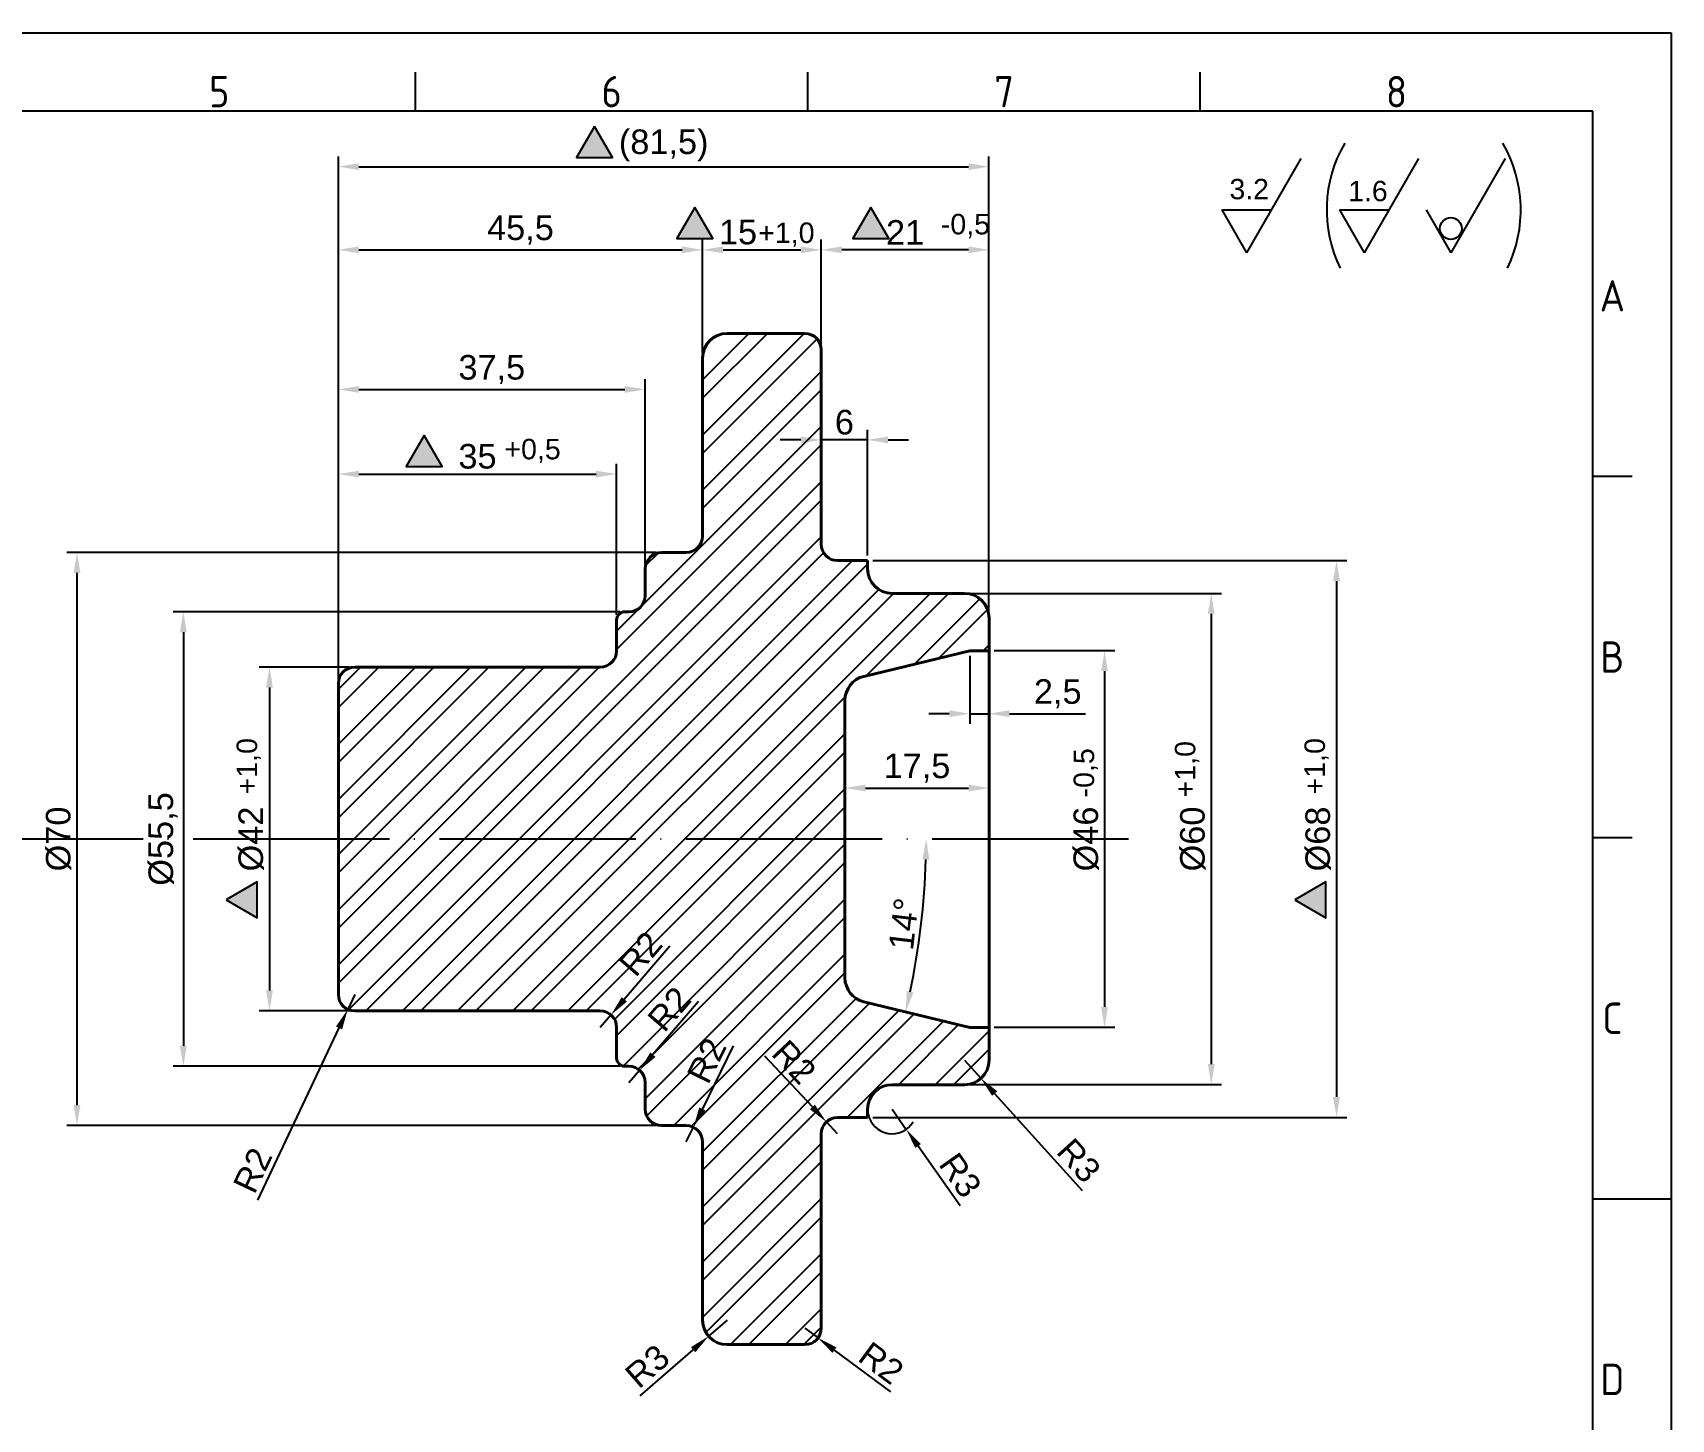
# Model space of a CAD drawing. Header units: millimetres. Extents: x 2452 to 2855, y 1106 to 1391.
# Drawn here: x 2654.5 to 2854.7, y 1222 to 1391.3 of the extents above; entities that cross this region are included whole.
import ezdxf
from ezdxf.enums import TextEntityAlignment as Align

# ---------------------------------------------------------------- set-up
doc = ezdxf.new("R2010")
doc.units = ezdxf.units.MM
doc.linetypes.add('ACAD_ISO04W100', pattern=[30, 24, -3, 0, -3])
doc.linetypes.add('ACAD_ISO05W100', pattern=[33, 24, -3, 0, -3, 0, -3])
for name, color, linetype, lineweight in [('AM_0', 7, 'Continuous', 40), ('AM_4', 1, 'ACAD_ISO04W100', 25), ('AM_5', 3, 'Continuous', 25), ('AM_BOR', 2, 'ACAD_ISO05W100', 35)]:
    doc.layers.add(name, color=color, linetype=linetype, lineweight=lineweight)
doc.styles.add('ACISOTS', font='isocp.shx', dxfattribs={"height": 1})
doc.styles.get("Standard").update_dxf_attribs({"font": 'arial.ttf'})
doc.dimstyles.new('ISO-25', dxfattribs={"dimtxt": 3, "dimasz": 2.5, "dimexe": 1.25, "dimexo": 0.625, "dimtad": 1, "dimtxsty": 'Standard', "dimcen": 2.5, "dimadec": 0, "dimazin": 0, "dimtfac": 1, "dimtmove": 0, "dimatfit": 3, "dimfxl": 1, "dimarcsym": 0})

# ---------------------------------------------------------------- blocks, each defined once
blk = doc.blocks.new('A3 ZTL')
for p, q in [((401.17, 280.82), (19.57, 280.82)), ((401.17, 9.78), (401.17, 280.82))]:
    blk.add_line(p, q)
at = {"layer": 'AM_BOR', "color": 135, "linetype": 'Continuous', "lineweight": 25}
for p, q in [((0, 290.61), (410.96, 290.61)), ((410.96, 290.61), (410.96, 0))]:
    blk.add_line(p, q, dxfattribs=at)
at = {"layer": 'AM_BOR', "color": 135, "lineweight": 25}
for p, q in [((254.4, 280.82), (254.4, 285.71)), ((303.33, 280.82), (303.33, 285.71)), ((352.25, 280.82), (352.25, 285.71)), ((406.07, 235.32), (401.17, 235.32)), ((406.07, 190.31), (401.17, 190.31)), ((401.17, 145.3), (410.96, 145.3))]:
    blk.add_line(p, q, dxfattribs=at)
at = {"layer": 'AM_BOR', "color": 135, "lineweight": 25, "style": 'ACISOTS'}
for s, p in [('5', (229.94, 283.27)), ('6', (278.86, 283.27)), ('7', (327.79, 283.27)), ('8', (376.71, 283.27)), ('A', (403.62, 257.83)), ('B', (403.62, 212.82)), ('C', (403.62, 167.81)), ('D', (403.62, 122.8))]:
    blk.add_text(s, height=3.91, dxfattribs=at).set_placement(p, align=Align.MIDDLE)
blk = doc.blocks.new('*D11')
at = {"layer": 'AM_5', "color": 0, "lineweight": -2, "transparency": 16777216}
for p, q in [((2693.26, 1313.86), (2682.22, 1313.86)), ((2683.47, 1311.36), (2683.47, 1274.36)), ((2693.26, 1271.86), (2682.22, 1271.86))]:
    blk.add_line(p, q, dxfattribs=at)
at = {"layer": 'AM_5', "color": 0, "transparency": 16777216}
for points in [[(2683.05, 1311.36), (2683.88, 1311.36), (2683.47, 1313.86)], [(2683.05, 1274.36), (2683.88, 1274.36), (2683.47, 1271.86)]]:
    blk.add_solid(points, dxfattribs=at)
at = {"layer": 'Defpoints', "color": 0, "transparency": 16777216}
for p in [(2693.88, 1313.86), (2683.47, 1271.86), (2693.88, 1271.86)]:
    blk.add_point(p, dxfattribs=at)
at = {"layer": 'AM_5', "color": 0, "transparency": 16777216, "insert": (2681.23, 1292.86), "char_height": 3, "attachment_point": 5, "rotation": 90}
blk.add_mtext('%%c42', dxfattribs=at)
blk = doc.blocks.new('*D12')
at = {"layer": 'AM_5', "color": 0, "lineweight": -2, "transparency": 16777216}
for p, q in [((2726.26, 1320.61), (2671.69, 1320.61)), ((2672.94, 1318.11), (2672.94, 1267.61)), ((2726.26, 1265.11), (2671.69, 1265.11))]:
    blk.add_line(p, q, dxfattribs=at)
at = {"layer": 'AM_5', "color": 0, "transparency": 16777216}
for points in [[(2672.52, 1318.11), (2673.36, 1318.11), (2672.94, 1320.61)], [(2672.52, 1267.61), (2673.36, 1267.61), (2672.94, 1265.11)]]:
    blk.add_solid(points, dxfattribs=at)
at = {"layer": 'Defpoints', "color": 0, "transparency": 16777216}
for p in [(2726.88, 1320.61), (2672.94, 1265.11), (2726.88, 1265.11)]:
    blk.add_point(p, dxfattribs=at)
at = {"layer": 'AM_5', "color": 0, "transparency": 16777216, "insert": (2670.46, 1292.86), "char_height": 3, "attachment_point": 5, "rotation": 90}
blk.add_mtext('%%c55,5', dxfattribs=at)
blk = doc.blocks.new('*D13')
at = {"layer": 'AM_5', "color": 0, "lineweight": -2, "transparency": 16777216}
for p, q in [((2730.76, 1327.86), (2658.69, 1327.86)), ((2659.94, 1325.36), (2659.94, 1260.36)), ((2730.76, 1257.86), (2658.69, 1257.86))]:
    blk.add_line(p, q, dxfattribs=at)
at = {"layer": 'AM_5', "color": 0, "transparency": 16777216}
for points in [[(2659.53, 1325.36), (2660.36, 1325.36), (2659.94, 1327.86)], [(2659.53, 1260.36), (2660.36, 1260.36), (2659.94, 1257.86)]]:
    blk.add_solid(points, dxfattribs=at)
at = {"layer": 'Defpoints', "color": 0, "transparency": 16777216}
for p in [(2731.38, 1327.86), (2659.94, 1257.86), (2731.38, 1257.86)]:
    blk.add_point(p, dxfattribs=at)
at = {"layer": 'AM_5', "color": 0, "transparency": 16777216, "insert": (2657.7, 1292.86), "char_height": 3, "attachment_point": 5, "rotation": 90}
blk.add_mtext('%%c70', dxfattribs=at)
blk = doc.blocks.new('*D14')
at = {"layer": 'AM_5', "color": 0, "lineweight": -2, "transparency": 16777216}
for p, q in [((2772.01, 1315.86), (2786.75, 1315.86)), ((2785.5, 1313.36), (2785.5, 1272.36)), ((2772.01, 1269.86), (2786.75, 1269.86))]:
    blk.add_line(p, q, dxfattribs=at)
at = {"layer": 'AM_5', "color": 0, "transparency": 16777216}
for points in [[(2785.08, 1313.36), (2785.91, 1313.36), (2785.5, 1315.86)], [(2785.08, 1272.36), (2785.91, 1272.36), (2785.5, 1269.86)]]:
    blk.add_solid(points, dxfattribs=at)
at = {"layer": 'Defpoints', "color": 0, "transparency": 16777216}
for p in [(2771.38, 1315.86), (2771.38, 1269.86), (2785.5, 1269.86)]:
    blk.add_point(p, dxfattribs=at)
at = {"layer": 'AM_5', "color": 0, "transparency": 16777216, "insert": (2783.26, 1292.86), "char_height": 3, "attachment_point": 5, "rotation": 90}
blk.add_mtext('%%c46', dxfattribs=at)
blk = doc.blocks.new('*D15')
at = {"layer": 'AM_5', "color": 0, "lineweight": -2, "transparency": 16777216}
for p, q in [((2769.01, 1322.86), (2799.78, 1322.86)), ((2798.53, 1320.36), (2798.53, 1265.36)), ((2769.01, 1262.86), (2799.78, 1262.86))]:
    blk.add_line(p, q, dxfattribs=at)
at = {"layer": 'AM_5', "color": 0, "transparency": 16777216}
for points in [[(2798.12, 1320.36), (2798.95, 1320.36), (2798.53, 1322.86)], [(2798.12, 1265.36), (2798.95, 1265.36), (2798.53, 1262.86)]]:
    blk.add_solid(points, dxfattribs=at)
at = {"layer": 'Defpoints', "color": 0, "transparency": 16777216}
for p in [(2768.38, 1322.86), (2768.38, 1262.86), (2798.53, 1262.86)]:
    blk.add_point(p, dxfattribs=at)
at = {"layer": 'AM_5', "color": 0, "transparency": 16777216, "insert": (2796.29, 1292.86), "char_height": 3, "attachment_point": 5, "rotation": 90}
blk.add_mtext('%%C60', dxfattribs=at)
blk = doc.blocks.new('*D16')
at = {"layer": 'AM_5', "color": 0, "lineweight": -2, "transparency": 16777216}
for p, q in [((2757.17, 1326.86), (2815.09, 1326.86)), ((2813.84, 1324.36), (2813.84, 1261.36)), ((2757.17, 1258.86), (2815.09, 1258.86))]:
    blk.add_line(p, q, dxfattribs=at)
at = {"layer": 'AM_5', "color": 0, "transparency": 16777216}
for points in [[(2813.42, 1324.36), (2814.26, 1324.36), (2813.84, 1326.86)], [(2813.42, 1261.36), (2814.26, 1261.36), (2813.84, 1258.86)]]:
    blk.add_solid(points, dxfattribs=at)
at = {"layer": 'Defpoints', "color": 0, "transparency": 16777216}
for p in [(2756.54, 1326.86), (2756.54, 1258.86), (2813.84, 1258.86)]:
    blk.add_point(p, dxfattribs=at)
at = {"layer": 'AM_5', "color": 0, "transparency": 16777216, "insert": (2811.6, 1292.86), "char_height": 3, "attachment_point": 5, "rotation": 90}
blk.add_mtext('%%c68', dxfattribs=at)
blk = doc.blocks.new('*D17')
at = {"layer": 'AM_5', "color": 0, "lineweight": -2, "transparency": 16777216}
for p, q in [((2750.88, 1353.23), (2750.88, 1366.06)), ((2771.38, 1320.48), (2771.38, 1366.06)), ((2768.88, 1364.81), (2753.38, 1364.81))]:
    blk.add_line(p, q, dxfattribs=at)
at = {"layer": 'AM_5', "color": 0, "transparency": 16777216}
for points in [[(2753.38, 1365.23), (2753.38, 1364.4), (2750.88, 1364.81)], [(2768.88, 1365.23), (2768.88, 1364.4), (2771.38, 1364.81)]]:
    blk.add_solid(points, dxfattribs=at)
at = {"layer": 'Defpoints', "color": 0, "transparency": 16777216}
for p in [(2750.88, 1364.81), (2750.88, 1352.61), (2771.38, 1319.86)]:
    blk.add_point(p, dxfattribs=at)
at = {"layer": 'AM_5', "color": 0, "transparency": 16777216, "insert": (2761.13, 1366.94), "char_height": 3, "attachment_point": 5}
blk.add_mtext('21', dxfattribs=at)
blk = doc.blocks.new('*D18')
at = {"layer": 'AM_5', "color": 0, "lineweight": -2, "transparency": 16777216}
for p, q in [((2748.38, 1341.6), (2745.88, 1341.6)), ((2750.88, 1342.22), (2750.88, 1342.85)), ((2756.54, 1341.6), (2750.88, 1341.6)), ((2756.54, 1327.48), (2756.54, 1342.85)), ((2759.04, 1341.6), (2761.54, 1341.6))]:
    blk.add_line(p, q, dxfattribs=at)
at = {"layer": 'AM_5', "color": 0, "transparency": 16777216}
for points in [[(2748.38, 1342.01), (2748.38, 1341.18), (2750.88, 1341.6)], [(2759.04, 1342.01), (2759.04, 1341.18), (2756.54, 1341.6)]]:
    blk.add_solid(points, dxfattribs=at)
at = {"layer": 'Defpoints', "color": 0, "transparency": 16777216}
for p in [(2750.88, 1341.6), (2750.88, 1341.6), (2756.54, 1326.86)]:
    blk.add_point(p, dxfattribs=at)
at = {"layer": 'AM_5', "color": 0, "transparency": 16777216, "insert": (2753.71, 1343.75), "char_height": 3, "attachment_point": 5}
blk.add_mtext('6', dxfattribs=at)
blk = doc.blocks.new('*D19')
at = {"layer": 'AM_5', "color": 0, "lineweight": -2, "transparency": 16777216}
for p, q in [((2736.38, 1352.23), (2736.38, 1366.06)), ((2750.88, 1353.86), (2750.88, 1366.06)), ((2738.88, 1364.81), (2748.38, 1364.81))]:
    blk.add_line(p, q, dxfattribs=at)
at = {"layer": 'AM_5', "color": 0, "transparency": 16777216}
for points in [[(2738.88, 1365.23), (2738.88, 1364.4), (2736.38, 1364.81)], [(2748.38, 1365.23), (2748.38, 1364.4), (2750.88, 1364.81)]]:
    blk.add_solid(points, dxfattribs=at)
at = {"layer": 'Defpoints', "color": 0, "transparency": 16777216}
for p in [(2750.88, 1364.81), (2736.38, 1351.61), (2750.88, 1353.23)]:
    blk.add_point(p, dxfattribs=at)
at = {"layer": 'AM_5', "color": 0, "transparency": 16777216, "insert": (2740.71, 1366.97), "char_height": 3, "attachment_point": 5}
blk.add_mtext('15', dxfattribs=at)
blk = doc.blocks.new('*D20')
at = {"layer": 'AM_5', "color": 0, "lineweight": -2, "transparency": 16777216}
for p, q in [((2691.88, 1312.48), (2691.88, 1338.68)), ((2694.38, 1337.43), (2723.38, 1337.43)), ((2725.88, 1320.23), (2725.88, 1338.68))]:
    blk.add_line(p, q, dxfattribs=at)
at = {"layer": 'AM_5', "color": 0, "transparency": 16777216}
for points in [[(2694.38, 1337.84), (2694.38, 1337.01), (2691.88, 1337.43)], [(2723.38, 1337.84), (2723.38, 1337.01), (2725.88, 1337.43)]]:
    blk.add_solid(points, dxfattribs=at)
at = {"layer": 'Defpoints', "color": 0, "transparency": 16777216}
for p in [(2725.88, 1337.43), (2725.88, 1319.61), (2691.88, 1311.86)]:
    blk.add_point(p, dxfattribs=at)
at = {"layer": 'AM_5', "color": 0, "transparency": 16777216, "insert": (2708.88, 1339.58), "char_height": 3, "attachment_point": 5}
blk.add_mtext('35', dxfattribs=at)
blk = doc.blocks.new('*D21')
at = {"layer": 'AM_5', "color": 0, "lineweight": -2, "transparency": 16777216}
for p, q in [((2691.88, 1312.48), (2691.88, 1349.01)), ((2694.38, 1347.76), (2726.88, 1347.76)), ((2729.38, 1326.48), (2729.38, 1349.01))]:
    blk.add_line(p, q, dxfattribs=at)
at = {"layer": 'AM_5', "color": 0, "transparency": 16777216}
for points in [[(2694.38, 1348.18), (2694.38, 1347.35), (2691.88, 1347.76)], [(2726.88, 1348.18), (2726.88, 1347.35), (2729.38, 1347.76)]]:
    blk.add_solid(points, dxfattribs=at)
at = {"layer": 'Defpoints', "color": 0, "transparency": 16777216}
for p in [(2729.38, 1347.76), (2729.38, 1325.86), (2691.88, 1311.86)]:
    blk.add_point(p, dxfattribs=at)
at = {"layer": 'AM_5', "color": 0, "transparency": 16777216, "insert": (2710.63, 1350.19), "char_height": 3, "attachment_point": 5}
blk.add_mtext('37,5', dxfattribs=at)
blk = doc.blocks.new('*D22')
at = {"layer": 'AM_5', "color": 0, "lineweight": -2, "transparency": 16777216}
for p, q in [((2691.88, 1313.11), (2691.88, 1366.06)), ((2736.38, 1352.23), (2736.38, 1366.06)), ((2694.38, 1364.81), (2733.88, 1364.81))]:
    blk.add_line(p, q, dxfattribs=at)
at = {"layer": 'AM_5', "color": 0, "transparency": 16777216}
for points in [[(2694.38, 1365.23), (2694.38, 1364.4), (2691.88, 1364.81)], [(2733.88, 1365.23), (2733.88, 1364.4), (2736.38, 1364.81)]]:
    blk.add_solid(points, dxfattribs=at)
at = {"layer": 'Defpoints', "color": 0, "transparency": 16777216}
for p in [(2736.38, 1364.81), (2736.38, 1351.61), (2691.88, 1312.48)]:
    blk.add_point(p, dxfattribs=at)
at = {"layer": 'AM_5', "color": 0, "transparency": 16777216, "insert": (2714.13, 1367.23), "char_height": 3, "attachment_point": 5}
blk.add_mtext('45,5', dxfattribs=at)
blk = doc.blocks.new('*D23')
at = {"layer": 'AM_5', "color": 0, "lineweight": -2, "transparency": 16777216}
for p, q in [((2691.88, 1312.48), (2691.88, 1376.22)), ((2771.38, 1321.11), (2771.38, 1376.22)), ((2694.38, 1374.97), (2768.88, 1374.97))]:
    blk.add_line(p, q, dxfattribs=at)
at = {"layer": 'AM_5', "color": 0, "transparency": 16777216}
for points in [[(2694.38, 1375.39), (2694.38, 1374.55), (2691.88, 1374.97)], [(2768.88, 1375.39), (2768.88, 1374.55), (2771.38, 1374.97)]]:
    blk.add_solid(points, dxfattribs=at)
at = {"layer": 'Defpoints', "color": 0, "transparency": 16777216}
for p in [(2771.38, 1374.97), (2771.38, 1320.48), (2691.88, 1311.86)]:
    blk.add_point(p, dxfattribs=at)
at = {"layer": 'AM_5', "color": 0, "transparency": 16777216, "insert": (2731.63, 1377.56), "char_height": 3, "attachment_point": 5}
blk.add_mtext('(81,5)', dxfattribs=at)
blk = doc.blocks.new('*D24')
at = {"layer": 'AM_5', "color": 0, "lineweight": -2, "transparency": 16777216}
for p, q in [((2769.03, 1315.23), (2769.03, 1306.91)), ((2771.38, 1308.79), (2771.38, 1309.41)), ((2766.53, 1308.16), (2764.03, 1308.16)), ((2769.03, 1308.16), (2771.38, 1308.16)), ((2773.88, 1308.16), (2783.17, 1308.16))]:
    blk.add_line(p, q, dxfattribs=at)
at = {"layer": 'AM_5', "color": 0, "transparency": 16777216}
for points in [[(2766.53, 1308.58), (2766.53, 1307.75), (2769.03, 1308.16)], [(2773.88, 1308.58), (2773.88, 1307.75), (2771.38, 1308.16)]]:
    blk.add_solid(points, dxfattribs=at)
at = {"layer": 'Defpoints', "color": 0, "transparency": 16777216}
for p in [(2769.03, 1315.86), (2771.38, 1308.16), (2771.38, 1308.16)]:
    blk.add_point(p, dxfattribs=at)
at = {"layer": 'AM_5', "color": 0, "transparency": 16777216, "insert": (2779.78, 1310.59), "char_height": 3, "attachment_point": 5}
blk.add_mtext('2,5', dxfattribs=at)
blk = doc.blocks.new('*D25')
at = {"layer": 'AM_5', "color": 0, "lineweight": -2, "transparency": 16777216}
for p, q in [((2753.78, 1299.71), (2753.78, 1300.33)), ((2771.38, 1299.71), (2771.38, 1300.33)), ((2756.28, 1299.08), (2768.88, 1299.08))]:
    blk.add_line(p, q, dxfattribs=at)
at = {"layer": 'AM_5', "color": 0, "transparency": 16777216}
for points in [[(2756.28, 1299.5), (2756.28, 1298.67), (2753.78, 1299.08)], [(2768.88, 1299.5), (2768.88, 1298.67), (2771.38, 1299.08)]]:
    blk.add_solid(points, dxfattribs=at)
at = {"layer": 'Defpoints', "color": 0, "transparency": 16777216}
for p in [(2753.78, 1299.08), (2771.38, 1299.08), (2771.38, 1299.08)]:
    blk.add_point(p, dxfattribs=at)
at = {"layer": 'AM_5', "color": 0, "transparency": 16777216, "insert": (2762.58, 1301.51), "char_height": 3, "attachment_point": 5}
blk.add_mtext('17,5', dxfattribs=at)
blk = doc.blocks.new('*D26')
at = {"layer": 'AM_5', "color": 0, "lineweight": -2, "transparency": 16777216}
blk.add_arc((2673.85, 1292.86), 89.85, 348.009, 358.4058, dxfattribs=at)
at = {"layer": 'AM_5', "color": 0, "transparency": 16777216}
for points in [[(2763.25, 1290.36), (2764.09, 1290.35), (2763.71, 1292.86)], [(2762.15, 1274.1), (2761.34, 1274.28), (2761.19, 1271.75)]]:
    blk.add_solid(points, dxfattribs=at)
at = {"layer": 'Defpoints', "color": 0, "transparency": 16777216}
for p in [(2503.16, 1292.86), (2788.42, 1292.86), (2762.59, 1278.71), (2756.08, 1272.99), (2769.03, 1269.86)]:
    blk.add_point(p, dxfattribs=at)
at = {"layer": 'AM_5', "color": 0, "transparency": 16777216, "insert": (2760.96, 1282.48), "char_height": 3, "attachment_point": 5, "rotation": 83.2074}
blk.add_mtext('14°', dxfattribs=at)
blk = doc.blocks.new('*D27')
at = {"layer": 'AM_5', "color": 0, "lineweight": -2, "transparency": 16777216}
for p, q in [((2768.38, 1265.86), (2770.39, 1263.63)), ((2782.8, 1249.88), (2772.07, 1261.77))]:
    blk.add_line(p, q, dxfattribs=at)
at = {"layer": 'AM_5', "color": 0, "transparency": 16777216}
blk.add_solid([(2772.38, 1262.05), (2771.76, 1261.49), (2770.39, 1263.63)], dxfattribs=at)
at = {"layer": 'Defpoints', "color": 0, "transparency": 16777216}
for p in [(2768.38, 1265.86), (2770.39, 1263.63)]:
    blk.add_point(p, dxfattribs=at)
at = {"layer": 'AM_5', "color": 0, "transparency": 16777216, "insert": (2782.36, 1253.59), "char_height": 3, "attachment_point": 5, "rotation": 312.0677}
blk.add_mtext('R3', dxfattribs=at)
blk = doc.blocks.new('*D28')
at = {"layer": 'AM_5', "color": 0, "lineweight": -2, "transparency": 16777216}
for p, q in [((2759.54, 1259.86), (2761.27, 1257.4)), ((2767.85, 1248.06), (2762.71, 1255.36))]:
    blk.add_line(p, q, dxfattribs=at)
blk.add_arc((2759.54, 1259.86), 3, 191.9366, 329.0426, dxfattribs=at)
at = {"layer": 'AM_5', "color": 0, "transparency": 16777216}
blk.add_solid([(2763.05, 1255.6), (2762.37, 1255.12), (2761.27, 1257.4)], dxfattribs=at)
at = {"layer": 'Defpoints', "color": 0, "transparency": 16777216}
for p in [(2759.54, 1259.86), (2761.27, 1257.4)]:
    blk.add_point(p, dxfattribs=at)
at = {"layer": 'AM_5', "color": 0, "transparency": 16777216, "insert": (2767.87, 1251.79), "char_height": 3, "attachment_point": 5, "rotation": 305.1694}
blk.add_mtext('R3', dxfattribs=at)
blk = doc.blocks.new('*D29')
at = {"layer": 'AM_5', "color": 0, "lineweight": -2, "transparency": 16777216}
for p, q in [((2743.94, 1266.37), (2749.8, 1260.13)), ((2752.88, 1256.86), (2751.51, 1258.31))]:
    blk.add_line(p, q, dxfattribs=at)
at = {"layer": 'AM_5', "color": 0, "transparency": 16777216}
blk.add_solid([(2750.1, 1260.42), (2749.5, 1259.85), (2751.51, 1258.31)], dxfattribs=at)
at = {"layer": 'Defpoints', "color": 0, "transparency": 16777216}
for p in [(2751.51, 1258.31), (2752.88, 1256.86)]:
    blk.add_point(p, dxfattribs=at)
at = {"layer": 'AM_5', "color": 0, "transparency": 16777216, "insert": (2747.57, 1265.62), "char_height": 3, "attachment_point": 5, "rotation": 313.2374}
blk.add_mtext('R2', dxfattribs=at)
blk = doc.blocks.new('*D30')
at = {"layer": 'AM_5', "color": 0, "lineweight": -2, "transparency": 16777216}
for p, q in [((2748.88, 1233.11), (2750.49, 1231.92)), ((2759.38, 1225.35), (2752.5, 1230.43))]:
    blk.add_line(p, q, dxfattribs=at)
at = {"layer": 'AM_5', "color": 0, "transparency": 16777216}
blk.add_solid([(2752.75, 1230.77), (2752.25, 1230.1), (2750.49, 1231.92)], dxfattribs=at)
at = {"layer": 'Defpoints', "color": 0, "transparency": 16777216}
for p in [(2748.88, 1233.11), (2750.49, 1231.92)]:
    blk.add_point(p, dxfattribs=at)
at = {"layer": 'AM_5', "color": 0, "transparency": 16777216, "insert": (2758.22, 1228.86), "char_height": 3, "attachment_point": 5, "rotation": 323.5466}
blk.add_mtext('R2', dxfattribs=at)
blk = doc.blocks.new('*D31')
at = {"layer": 'AM_5', "color": 0, "lineweight": -2, "transparency": 16777216}
for p, q in [((2739.38, 1234.11), (2737.12, 1232.13)), ((2728.77, 1224.85), (2735.24, 1230.49))]:
    blk.add_line(p, q, dxfattribs=at)
at = {"layer": 'AM_5', "color": 0, "transparency": 16777216}
blk.add_solid([(2734.96, 1230.8), (2735.51, 1230.18), (2737.12, 1232.13)], dxfattribs=at)
at = {"layer": 'Defpoints', "color": 0, "transparency": 16777216}
for p in [(2739.38, 1234.11), (2737.12, 1232.13)]:
    blk.add_point(p, dxfattribs=at)
at = {"layer": 'AM_5', "color": 0, "transparency": 16777216, "insert": (2729.64, 1228.47), "char_height": 3, "attachment_point": 5, "rotation": 41.0958}
blk.add_mtext('R3', dxfattribs=at)
blk = doc.blocks.new('*D32')
at = {"layer": 'AM_5', "color": 0, "lineweight": -2, "transparency": 16777216}
for p, q in [((2740.12, 1267.58), (2736.36, 1259.9)), ((2734.38, 1255.86), (2735.26, 1257.65))]:
    blk.add_line(p, q, dxfattribs=at)
at = {"layer": 'AM_5', "color": 0, "transparency": 16777216}
blk.add_solid([(2735.99, 1260.08), (2736.74, 1259.71), (2735.26, 1257.65)], dxfattribs=at)
at = {"layer": 'Defpoints', "color": 0, "transparency": 16777216}
for p in [(2735.26, 1257.65), (2734.38, 1255.86)]:
    blk.add_point(p, dxfattribs=at)
at = {"layer": 'AM_5', "color": 0, "transparency": 16777216, "insert": (2736.88, 1265.8), "char_height": 3, "attachment_point": 5, "rotation": 63.9147}
blk.add_mtext('R2', dxfattribs=at)
blk = doc.blocks.new('*D33')
at = {"layer": 'AM_5', "color": 0, "lineweight": -2, "transparency": 16777216}
for p, q in [((2735.9, 1273), (2730.32, 1266.52)), ((2727.38, 1263.11), (2728.69, 1264.62))]:
    blk.add_line(p, q, dxfattribs=at)
at = {"layer": 'AM_5', "color": 0, "transparency": 16777216}
blk.add_solid([(2730, 1266.79), (2730.63, 1266.24), (2728.69, 1264.62)], dxfattribs=at)
at = {"layer": 'Defpoints', "color": 0, "transparency": 16777216}
for p in [(2728.69, 1264.62), (2727.38, 1263.11)]:
    blk.add_point(p, dxfattribs=at)
at = {"layer": 'AM_5', "color": 0, "transparency": 16777216, "insert": (2732.31, 1272.1), "char_height": 3, "attachment_point": 5, "rotation": 49.2702}
blk.add_mtext('R2', dxfattribs=at)
blk = doc.blocks.new('*D34')
at = {"layer": 'AM_5', "color": 0, "lineweight": -2, "transparency": 16777216}
for p, q in [((2732.39, 1279.76), (2726.81, 1273.27)), ((2723.88, 1269.86), (2725.19, 1271.37))]:
    blk.add_line(p, q, dxfattribs=at)
at = {"layer": 'AM_5', "color": 0, "transparency": 16777216}
blk.add_solid([(2726.5, 1273.54), (2727.13, 1273), (2725.19, 1271.37)], dxfattribs=at)
at = {"layer": 'Defpoints', "color": 0, "transparency": 16777216}
for p in [(2725.19, 1271.37), (2723.88, 1269.86)]:
    blk.add_point(p, dxfattribs=at)
at = {"layer": 'AM_5', "color": 0, "transparency": 16777216, "insert": (2728.8, 1278.85), "char_height": 3, "attachment_point": 5, "rotation": 49.3402}
blk.add_mtext('R2', dxfattribs=at)
blk = doc.blocks.new('*D35')
at = {"layer": 'AM_5', "color": 0, "lineweight": -2, "transparency": 16777216}
for p, q in [((2693.88, 1273.86), (2693.03, 1272.05)), ((2682.04, 1248.75), (2691.96, 1269.79))]:
    blk.add_line(p, q, dxfattribs=at)
at = {"layer": 'AM_5', "color": 0, "transparency": 16777216}
blk.add_solid([(2691.59, 1269.96), (2692.34, 1269.61), (2693.03, 1272.05)], dxfattribs=at)
at = {"layer": 'Defpoints', "color": 0, "transparency": 16777216}
for p in [(2693.88, 1273.86), (2693.03, 1272.05)]:
    blk.add_point(p, dxfattribs=at)
at = {"layer": 'AM_5', "color": 0, "transparency": 16777216, "insert": (2681.41, 1252.4), "char_height": 3, "attachment_point": 5, "rotation": 64.7451}
blk.add_mtext('R2', dxfattribs=at)

msp = doc.modelspace()

# ---------------------------------------------------------------- hatches: boundary and pattern name
at = {"layer": 'AM_5'}
h = msp.add_hatch(color=256, dxfattribs=at)
h.dxf.hatch_style = 1
h.paths.add_polyline_path([(2723.185, 1379.894), (2720.987, 1376.086), (2725.383, 1376.086)])
h = msp.add_hatch(color=256, dxfattribs=at)
h.dxf.hatch_style = 1
h.paths.add_polyline_path([(2735.449, 1369.988), (2733.251, 1366.18), (2737.647, 1366.18)])
h = msp.add_hatch(color=256, dxfattribs=at)
h.dxf.hatch_style = 1
h.paths.add_polyline_path([(2756.936, 1369.988), (2754.737, 1366.18), (2759.134, 1366.18)])
h = msp.add_hatch(dxfattribs=at)
h.set_pattern_fill('ANSI32', color=256, scale=0.5)
h.paths.add_polyline_path([(2753.783, 1309.809, -0.3463535), (2756.078, 1312.725), (2769.03, 1315.855), (2771.383, 1315.855), (2771.383, 1319.855, 0.4142136), (2768.383, 1322.855), (2759.545, 1322.855, -0.4142136), (2756.545, 1325.855), (2756.545, 1326.855), (2752.883, 1326.855, -0.4142136), (2750.883, 1328.855), (2750.883, 1352.605, 0.4142136), (2748.883, 1354.605), (2739.383, 1354.605, 0.4142136), (2736.383, 1351.605), (2736.383, 1329.855, -0.4142136), (2734.383, 1327.855), (2731.383, 1327.855, 0.4142136), (2729.383, 1325.855), (2729.383, 1322.605, -0.4142136), (2727.383, 1320.605), (2726.883, 1320.605, 0.4142136), (2725.883, 1319.605), (2725.883, 1315.855, -0.4142136), (2723.883, 1313.855), (2693.883, 1313.855, 0.4142136), (2691.883, 1311.855), (2691.883, 1292.855), (2753.783, 1292.855)])
h.paths.add_polyline_path([(2753.783, 1292.855), (2691.883, 1292.855), (2691.883, 1273.855, 0.4142136), (2693.883, 1271.855), (2723.883, 1271.855, -0.4142136), (2725.883, 1269.855), (2725.883, 1266.105, 0.4142136), (2726.883, 1265.105), (2727.383, 1265.105, -0.4142136), (2729.383, 1263.105), (2729.383, 1259.855, 0.4142136), (2731.383, 1257.855), (2734.383, 1257.855, -0.4142136), (2736.383, 1255.855), (2736.383, 1234.105, 0.4142136), (2739.383, 1231.105), (2748.883, 1231.105, 0.4142136), (2750.883, 1233.105), (2750.883, 1256.855, -0.4142136), (2752.883, 1258.855), (2756.545, 1258.855), (2756.545, 1259.855, -0.4142136), (2759.545, 1262.855), (2768.383, 1262.855, 0.4142136), (2771.383, 1265.855), (2771.383, 1269.856), (2769.03, 1269.856), (2756.078, 1272.986, -0.3463535), (2753.783, 1275.902)])
h.paths.add_polyline_path([(2738.872, 1341.177), (2746.198, 1341.177), (2746.198, 1347.359), (2738.872, 1347.359)], flags=24)
h.paths.add_polyline_path([(2742.889, 1266.005), (2747.586, 1261.009), (2752.09, 1265.244), (2747.393, 1270.24)], flags=24)
h.paths.add_polyline_path([(2738.171, 1261.289), (2741.186, 1267.448), (2735.634, 1270.166), (2732.618, 1264.007)], flags=24)
h.paths.add_polyline_path([(2732.421, 1267.405), (2736.896, 1272.601), (2732.211, 1276.635), (2727.736, 1271.438)], flags=24)
h.paths.add_polyline_path([(2728.916, 1274.161), (2733.384, 1279.363), (2728.694, 1283.391), (2724.226, 1278.189)], flags=24)
h = msp.add_hatch(color=256, dxfattribs=at)
h.dxf.hatch_style = 1
h.paths.add_polyline_path([(2702.368, 1342.15), (2700.169, 1338.343), (2704.566, 1338.343)])
h = msp.add_hatch(color=256, dxfattribs=at)
h.dxf.hatch_style = 1
h.paths.add_polyline_path([(2678.169, 1285.429), (2681.976, 1283.231), (2681.976, 1287.627)])
h = msp.add_hatch(color=256, dxfattribs=at)
h.dxf.hatch_style = 1
h.paths.add_polyline_path([(2808.745, 1285.429), (2812.553, 1283.231), (2812.553, 1287.627)])

# ---------------------------------------------------------------- linework, layer by layer
at = {"layer": 'AM_0'}
for p, q in [((2739.383, 1354.605), (2748.883, 1354.605)), ((2739.383, 1354.605), (2748.883, 1354.605)), ((2736.383, 1351.605), (2736.383, 1329.855)), ((2750.883, 1352.605), (2750.883, 1328.855)), ((2731.383, 1327.855), (2734.383, 1327.855)), ((2729.383, 1325.855), (2729.383, 1322.605)), ((2752.883, 1326.855), (2756.545, 1326.855)), ((2756.545, 1326.855), (2756.545, 1325.855)), ((2759.545, 1322.855), (2768.383, 1322.855)), ((2725.883, 1319.605), (2725.883, 1315.855)), ((2727.383, 1320.605), (2726.883, 1320.605)), ((2771.383, 1319.855), (2771.383, 1292.855)), ((2769.03, 1315.855), (2756.078, 1312.725)), ((2769.03, 1315.855), (2771.383, 1315.855)), ((2693.883, 1313.855), (2723.883, 1313.855)), ((2691.883, 1311.855), (2691.883, 1292.855)), ((2753.783, 1309.809), (2753.783, 1292.855)), ((2691.883, 1273.855), (2691.883, 1292.855)), ((2753.783, 1275.902), (2753.783, 1292.855)), ((2771.383, 1265.855), (2771.383, 1292.855)), ((2693.883, 1271.855), (2723.883, 1271.855)), ((2769.03, 1269.856), (2756.078, 1272.986)), ((2725.883, 1266.105), (2725.883, 1269.855)), ((2769.03, 1269.856), (2771.383, 1269.856)), ((2727.383, 1265.105), (2726.883, 1265.105)), ((2729.383, 1259.855), (2729.383, 1263.105)), ((2759.545, 1262.855), (2768.383, 1262.855)), ((2756.545, 1258.855), (2756.545, 1259.855)), ((2731.383, 1257.855), (2734.383, 1257.855)), ((2752.883, 1258.855), (2756.545, 1258.855)), ((2736.383, 1234.105), (2736.383, 1255.855)), ((2750.883, 1233.105), (2750.883, 1256.855)), ((2739.383, 1231.105), (2748.883, 1231.105)), ((2739.383, 1231.105), (2748.883, 1231.105))]:
    msp.add_line(p, q, dxfattribs=at)
for centre, radius, start, end in [((2739.383, 1351.605), 3, 90, 180), ((2748.883, 1352.605), 2, 0, 90), ((2734.383, 1329.855), 2, 270, 0), ((2731.383, 1325.855), 2, 90, 180), ((2752.883, 1328.855), 2, 180, 270), ((2759.545, 1325.855), 3, 180, 270), ((2727.383, 1322.605), 2, 270, 0), ((2768.383, 1319.855), 3, 0, 90), ((2726.883, 1319.605), 1, 90, 180), ((2723.883, 1315.855), 2, 270, 0), ((2693.883, 1311.855), 2, 90, 180), ((2756.783, 1309.809), 3, 103.58516, 180), ((2756.783, 1275.902), 3, 180, 256.41484), ((2693.883, 1273.855), 2, 180, 270), ((2723.883, 1269.855), 2, 0, 90), ((2726.883, 1266.105), 1, 180, 270), ((2768.383, 1265.855), 3, 270, 0), ((2727.383, 1263.105), 2, 0, 90), ((2759.545, 1259.855), 3, 90, 180), ((2731.383, 1259.855), 2, 180, 270), ((2734.383, 1255.855), 2, 0, 90), ((2752.883, 1256.855), 2, 90, 180), ((2739.383, 1234.105), 3, 180, 270), ((2748.883, 1233.105), 2, 270, 0)]:
    msp.add_arc(centre, radius, start, end, dxfattribs=at)
at = {"layer": 'AM_4'}
msp.add_line((2788.422, 1292.855), (2503.161, 1292.855), dxfattribs=at)
at = {"layer": 'AM_5'}
for p, q in [((2809.488, 1375.955), (2802.849, 1364.455)), ((2823.867, 1375.955), (2817.228, 1364.455)), ((2834.44, 1375.955), (2827.8, 1364.455)), ((2799.831, 1369.682), (2805.867, 1369.682)), ((2799.831, 1369.682), (2802.849, 1364.455)), ((2814.21, 1369.682), (2820.246, 1369.682)), ((2814.21, 1369.682), (2817.228, 1364.455)), ((2824.782, 1369.682), (2827.8, 1364.455))]:
    msp.add_line(p, q, dxfattribs=at)
for points in [[(2723.185, 1379.894), (2720.987, 1376.086), (2725.383, 1376.086)], [(2735.449, 1369.988), (2733.251, 1366.18), (2737.647, 1366.18)], [(2756.936, 1369.988), (2754.737, 1366.18), (2759.134, 1366.18)], [(2702.368, 1342.15), (2700.169, 1338.343), (2704.566, 1338.343)], [(2678.169, 1285.429), (2681.976, 1283.231), (2681.976, 1287.627)], [(2808.745, 1285.429), (2812.553, 1283.231), (2812.553, 1287.627)]]:
    msp.add_lwpolyline(points, close=True, dxfattribs=at)
msp.add_circle((2827.812, 1367.417), 1.338, dxfattribs=at)
for centre, start, end in [((2828.892, 1369.67), 149.81687, 205.95777), ((2820.106, 1369.67), 334.04223, 30.18313)]:
    msp.add_arc(centre, 16.253, start, end, dxfattribs=at)

# ---------------------------------------------------------------- block references
at = {"linetype": 'ByBlock', "lineweight": 0, "xscale": 0.9801000000000002, "yscale": 0.9801000000000002, "zscale": 0.9801000000000002}
msp.add_blockref('A3 ZTL', (2451.96, 1106.498), dxfattribs=at)

# ---------------------------------------------------------------- texts
at = {"layer": 'AM_5', "attachment_point": 1}
for s, width, insert, char_height in [('3.2', 18.23779, (2800.763, 1373.477), 2.484), ('1.6', 18.23779, (2815.272, 1373.237), 2.484), ('+1,0', 11.10031, (2743.173, 1368.145), 2.5), ('-0,5', 11.10031, (2765.491, 1369.201), 2.5), ('+0,5', 11.10031, (2712.162, 1341.728), 2.5)]:
    msp.add_mtext_dynamic_manual_height_columns(s, width=width, gutter_width=12.5, heights=[0], dxfattribs=dict(at, insert=insert, char_height=char_height))
at = {"layer": 'AM_5', "char_height": 2.5, "attachment_point": 1, "rotation": 90}
for s, insert in [('+1,0', (2679.454, 1298.296)), ('-0,5', (2781.722, 1297.932)), ('+1,0', (2794.096, 1297.932)), ('+1,0', (2809.928, 1298.296))]:
    msp.add_mtext_dynamic_manual_height_columns(s, width=11.10031, gutter_width=12.5, heights=[0], dxfattribs=dict(at, insert=insert))

# ---------------------------------------------------------------- dimensions: what is measured, and where the dimension line sits
at = {"layer": 'AM_5'}
for base, p1, p2, text, picture, middle in [((2771.383, 1374.969), (2691.883, 1311.855), (2771.383, 1320.48), '(81,5)', '*D23', (2731.633, 1377.56)), ((2736.383, 1364.812), (2691.883, 1312.48), (2736.383, 1351.605), '45,5', '*D22', (2714.133, 1367.234)), ((2750.883, 1364.812), (2771.383, 1319.855), (2750.883, 1352.605), '21', '*D17', (2761.133, 1366.943)), ((2750.883, 1341.597), (2756.545, 1326.855), (2750.883, 1341.597), '6', '*D18', (2753.714, 1343.753)), ((2725.883, 1337.425), (2691.883, 1311.855), (2725.883, 1319.605), '35', '*D20', (2708.883, 1339.583)), ((2771.383, 1308.162), (2769.03, 1315.855), (2771.383, 1308.162), '2,5', '*D24', (2779.775, 1310.59)), ((2771.383, 1299.084), (2753.783, 1299.084), (2771.383, 1299.084), '17,5', '*D25', (2762.583, 1301.511))]:
    dim = msp.add_linear_dim(base=base, p1=p1, p2=p2, text=text, dimstyle='ISO-25', dxfattribs=at)
    dim.commit()
    dim.dimension.update_dxf_attribs({"geometry": picture, "text_midpoint": middle})
dim = msp.add_linear_dim(base=(2750.883, 1364.812), p1=(2736.383, 1351.605), p2=(2750.883, 1353.23), text='15', dimstyle='ISO-25', dxfattribs=at)
dim.commit()
dim.dimension.update_dxf_attribs({"geometry": '*D19', "text_midpoint": (2740.712, 1364.812), "dimtype": 160})
dim = msp.add_linear_dim(base=(2729.383, 1347.763), p1=(2691.883, 1311.855), p2=(2729.383, 1325.855), dimstyle='ISO-25', dxfattribs=at)
dim.commit()
dim.dimension.update_dxf_attribs({"geometry": '*D21', "text_midpoint": (2710.633, 1350.191)})
for base, p1, p2, text, picture, middle in [((2659.942, 1257.855), (2731.383, 1327.855), (2731.383, 1257.855), '%%c70', '*D13', (2657.701, 1292.855)), ((2813.841, 1258.855), (2756.545, 1326.855), (2756.545, 1258.855), '%%c68', '*D16', (2811.6, 1292.855)), ((2798.535, 1262.855), (2768.383, 1322.855), (2768.383, 1262.855), '%%C60', '*D15', (2796.294, 1292.855)), ((2672.94, 1265.105), (2726.883, 1320.605), (2726.883, 1265.105), '%%c55,5', '*D12', (2670.463, 1292.855)), ((2785.496, 1269.856), (2771.383, 1315.855), (2771.383, 1269.856), '%%c46', '*D14', (2783.255, 1292.855)), ((2683.466, 1271.855), (2693.883, 1313.855), (2693.883, 1271.855), '%%c42', '*D11', (2681.226, 1292.855))]:
    dim = msp.add_linear_dim(base=base, p1=p1, p2=p2, angle=90, text=text, dimstyle='ISO-25', dxfattribs=at)
    dim.commit()
    dim.dimension.update_dxf_attribs({"geometry": picture, "text_midpoint": middle})
dim = msp.add_angular_dim_2l(base=(2762.585, 1278.711), line1=((2769.03, 1269.856), (2756.078, 1272.986)), line2=((2788.422, 1292.855), (2503.161, 1292.855)), dimstyle='ISO-25', dxfattribs=at)
dim.commit()
dim.dimension.update_dxf_attribs({"geometry": '*D26', "text_midpoint": (2760.958, 1282.48)})
for center, mpoint, picture, middle in [((2723.883, 1269.855), (2725.186, 1271.373), '*D34', (2728.8, 1278.852)), ((2727.383, 1263.105), (2728.688, 1264.621), '*D33', (2732.311, 1272.096)), ((2734.383, 1255.855), (2735.262, 1257.652), '*D32', (2736.878, 1265.8)), ((2752.883, 1256.855), (2751.513, 1258.313), '*D29', (2747.565, 1265.621)), ((2739.383, 1234.105), (2737.122, 1232.134), '*D31', (2729.642, 1228.472)), ((2748.883, 1233.105), (2750.491, 1231.917), '*D30', (2758.215, 1228.861))]:
    dim = msp.add_radius_dim(center=center, mpoint=mpoint, dimstyle='ISO-25', dxfattribs=at)
    dim.commit()
    dim.dimension.update_dxf_attribs({"geometry": picture, "text_midpoint": middle})
for center, mpoint, picture, middle in [((2693.883, 1273.855), (2693.029, 1272.047), '*D35', (2683.333, 1251.491)), ((2768.383, 1265.855), (2770.393, 1263.628), '*D27', (2780.761, 1252.141)), ((2759.545, 1259.855), (2761.273, 1257.403), '*D28', (2766.101, 1250.551))]:
    dim = msp.add_radius_dim(center=center, mpoint=mpoint, dimstyle='ISO-25', dxfattribs=at)
    dim.commit()
    dim.dimension.update_dxf_attribs({"geometry": picture, "text_midpoint": middle, "dimtype": 164})

doc.saveas('drawing.dxf')
